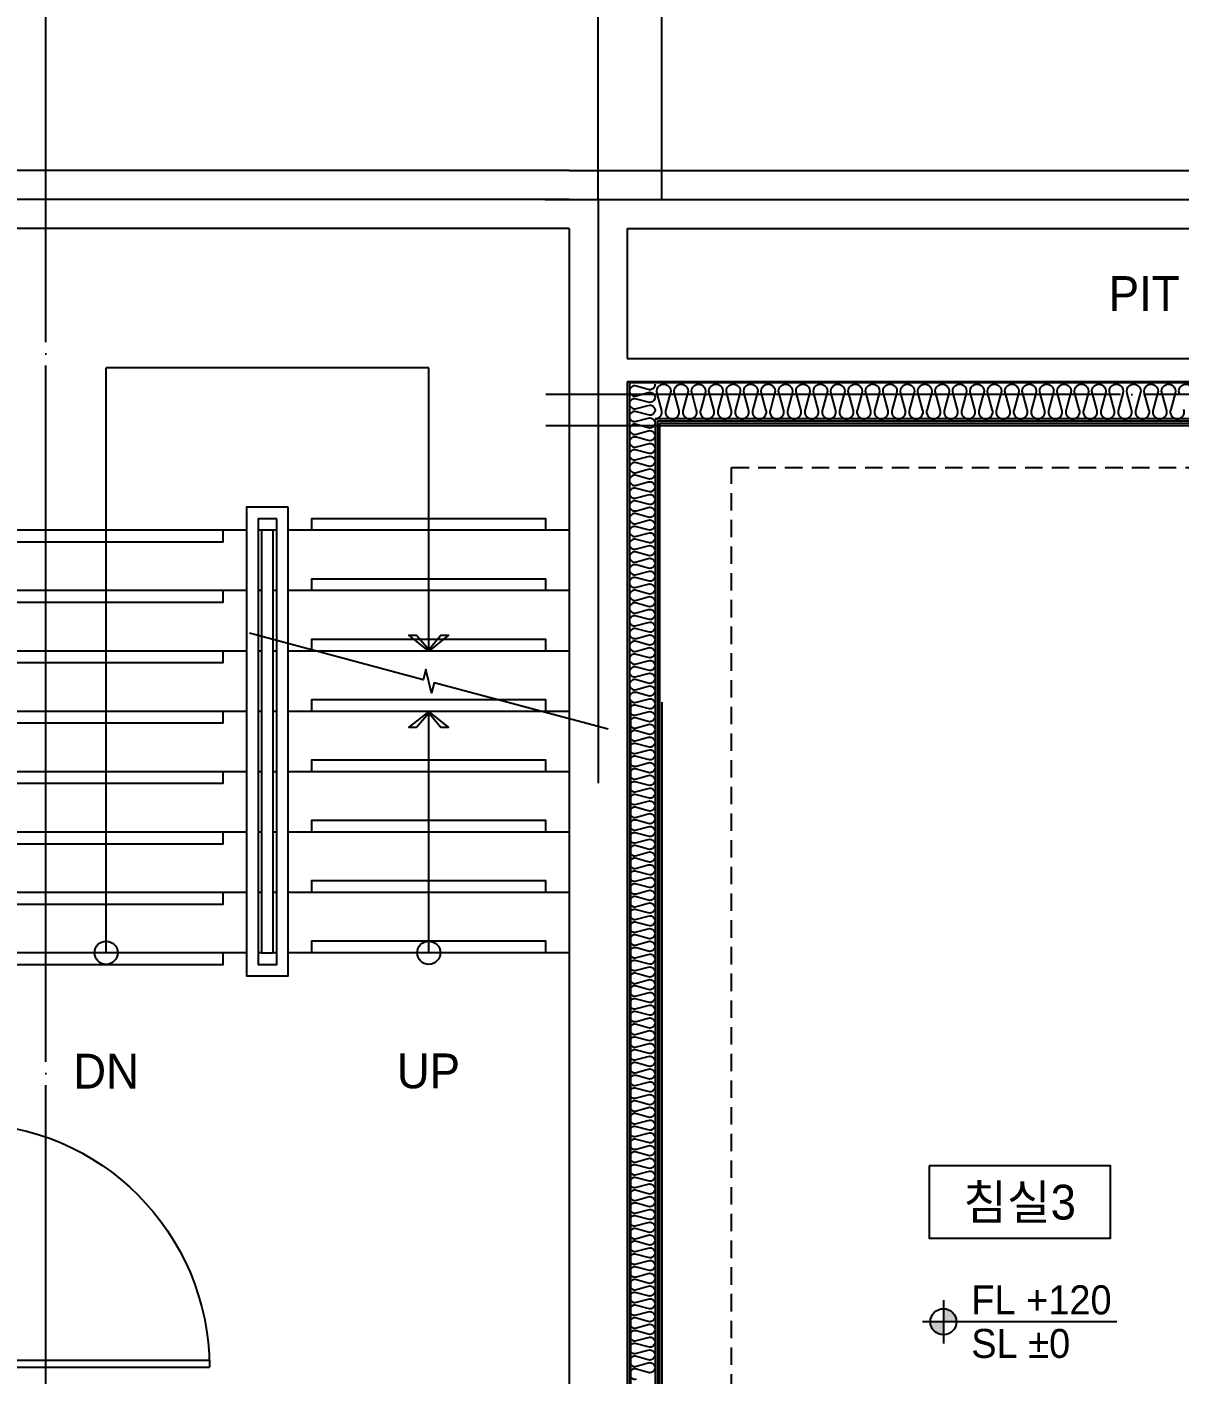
# Model space of a CAD drawing. Header units: millimetres. Extents: x -24416 to 92204, y -190080 to 23760.
# Drawn here: x 21913 to 26877, y -83128 to -77325 of the extents above; entities that cross this region are included whole.
import ezdxf
from ezdxf.enums import TextEntityAlignment as Align
from ezdxf.xclip import XClip

# ---------------------------------------------------------------- set-up
doc = ezdxf.new("R2010")
doc.units = ezdxf.units.MM
doc.header["$LTSCALE"] = 50
doc.header["$XCLIPFRAME"] = 0
for name, pattern in [('AUDIT_D_220706163347-0', [0]), ('CEN', [62, 60, -1, 0, -1]), ('HID', [2.3, 1.5, -0.8])]:
    doc.linetypes.add(name, pattern=pattern)
for name, color, linetype in [('A-레벨', 7, 'AUDIT_D_220706163347-0'), ('A-창호부호', 4, 'Continuous'), ('CEN_CON', 1, 'CEN'), ('CEN_WALL', 12, 'CEN'), ('CONC', 2, 'Continuous'), ('dan1', 7, 'HID'), ('DOOR', 4, 'Continuous'), ('INS', 8, 'Continuous'), ('ROM', 7, 'AUDIT_D_220706163347-0'), ('STAIR', 4, 'Continuous'), ('WAL_DRY', 7, 'Continuous'), ('논슬립', 251, 'Continuous'), ('실명', 3, 'AUDIT_D_220706163347-0'), ('실명박스', 7, 'AUDIT_D_220706163347-0')]:
    doc.layers.add(name, color=color, linetype=linetype)
for name, color, linetype, plot in [('AA-XXXX-MC', 153, 'AUDIT_D_220706163347-0', False), ('Def-PrintX', 147, 'Continuous', False), ('MC', 135, 'Continuous', False)]:
    doc.layers.add(name, color=color, linetype=linetype, plot=plot)
doc.styles.add('HAUD01', font='Dotum.ttf')
doc.styles.get("Standard").update_dxf_attribs({"font": 'txt', "bigfont": 'whgtxt.shx'})

# ---------------------------------------------------------------- blocks, each defined once
blk = doc.blocks.new('FSD 계단문 1100')
at = {"layer": 'DOOR'}
for p, q in [((25, 100), (25, 1150)), ((0, 100), (0, 0)), ((25, 100), (0, 100)), ((0, 0), (0, 100)), ((55, 100), (25, 100)), ((25, 70), (25, 100)), ((45, 70), (25, 70)), ((45, 30), (45, 70)), ((1075, 70), (1055, 70)), ((1055, 70), (1055, 30)), ((1100, 100), (1075, 100)), ((1075, 100), (1075, 70)), ((1100, 0), (1100, 100)), ((0, 0), (25, 0)), ((45, 30), (25, 0)), ((1055, 30), (1075, 0)), ((1075, 0), (1100, 0))]:
    blk.add_line(p, q, dxfattribs=at)
at = {"layer": 'DOOR', "color": 8}
for p, q in [((1055, 70), (45, 70)), ((1075, 100), (55, 100))]:
    blk.add_line(p, q, dxfattribs=at)
at = {"layer": 'DOOR'}
blk.add_lwpolyline([(55, 100), (55, 1150), (25, 1150)], dxfattribs=at)
at = {"layer": 'DOOR', "color": 8}
blk.add_arc((23.3, 98.3), 1051.7, 0.09318, 89.90682, dxfattribs=at)
at = {"layer": 'Def-PrintX'}
blk.add_text('FSD 계단문 1100', height=30, dxfattribs=at).set_placement((560, 43.8), align=Align.MIDDLE)
blk = doc.blocks.new('STA-1')
at = {"layer": 'STAIR'}
for p, q in [((-3120, -1210), (-3120, 0)), ((-2860, -1210), (-2860, 0)), ((-2600, -1210), (-2600, 0)), ((-2340, -1210), (-2340, 0)), ((-2080, -1210), (-2080, 0)), ((-1820, -1210), (-1820, 0)), ((-1560, -1210), (-1560, 0)), ((-1300, -1210), (-1300, 0)), ((-3120, -605), (-600, -605)), ((-600, -1995), (-600, -605)), ((-3120, -1275), (-3120, -1260)), ((-3120, -1275), (-3120, -1260)), ((-2860, -1275), (-2860, -1260)), ((-2600, -1275), (-2600, -1260)), ((-2340, -1275), (-2340, -1260)), ((-2080, -1275), (-2080, -1260)), ((-1820, -1275), (-1820, -1260)), ((-1560, -1275), (-1560, -1260)), ((-1300, -1275), (-1300, -1260)), ((-3120, -1340), (-3120, -1325)), ((-3120, -1340), (-3120, -1325)), ((-2860, -1340), (-2860, -1325)), ((-2600, -1340), (-2600, -1325)), ((-2340, -1340), (-2340, -1325)), ((-2080, -1340), (-2080, -1325)), ((-1820, -1340), (-1820, -1325)), ((-1560, -1340), (-1560, -1325)), ((-1300, -1340), (-1300, -1325)), ((-3120, -2600), (-3120, -1390)), ((-2860, -2600), (-2860, -1390)), ((-2600, -2600), (-2600, -1390)), ((-2340, -2600), (-2340, -1390)), ((-2080, -2600), (-2080, -1390)), ((-1820, -2600), (-1820, -1390)), ((-1560, -2600), (-1560, -1390)), ((-1300, -2600), (-1300, -1390)), ((-3120, -1995), (-2080, -1995)), ((-1820, -1995), (-600, -1995))]:
    blk.add_line(p, q, dxfattribs=at)
for points in [[(-1200, -1390), (-1200, -1210), (-3220, -1210), (-3220, -1390)], [(-1250, -1340), (-1250, -1260), (-3170, -1260), (-3170, -1340)], [(-1300, -1325), (-1300, -1275), (-3120, -1275), (-3120, -1325)], [(-2080, -1995), (-2148, -1909.7), (-2148, -1942.1), (-2086.5, -1995), (-2148, -2047.9), (-2148, -2080.3)], [(-1820, -1995), (-1752, -1909.7), (-1752, -1942.1), (-1813.5, -1995), (-1752, -2047.9), (-1752, -2080.3)]]:
    blk.add_lwpolyline(points, close=True, dxfattribs=at)
blk.add_lwpolyline([(-2157.1, -2767.7), (-1956.5, -2019.1), (-1999.9, -2007.5), (-1900.1, -1982.5), (-1943.5, -1970.9), (-1742.9, -1222.3)], dxfattribs=at)
for centre in [(-3120, -605), (-3120, -1995)]:
    blk.add_circle(centre, 50, dxfattribs=at)
at = {"layer": '논슬립'}
for points in [[(-3120, -100), (-3170, -100), (-3170, -1110), (-3120, -1110)], [(-2860, -100), (-2910, -100), (-2910, -1110), (-2860, -1110)], [(-2600, -100), (-2650, -100), (-2650, -1110), (-2600, -1110)], [(-2340, -100), (-2390, -100), (-2390, -1110), (-2340, -1110)], [(-2080, -100), (-2130, -100), (-2130, -1110), (-2080, -1110)], [(-1820, -100), (-1870, -100), (-1870, -1110), (-1820, -1110)], [(-1560, -100), (-1610, -100), (-1610, -1110), (-1560, -1110)], [(-1300, -100), (-1350, -100), (-1350, -1110), (-1300, -1110)], [(-3120, -2500), (-3070, -2500), (-3070, -1490), (-3120, -1490)], [(-2860, -2500), (-2810, -2500), (-2810, -1490), (-2860, -1490)], [(-2600, -2500), (-2550, -2500), (-2550, -1490), (-2600, -1490)], [(-2340, -2500), (-2290, -2500), (-2290, -1490), (-2340, -1490)], [(-2080, -2500), (-2030, -2500), (-2030, -1490), (-2080, -1490)], [(-1820, -2500), (-1770, -2500), (-1770, -1490), (-1820, -1490)], [(-1560, -2500), (-1510, -2500), (-1510, -1490), (-1560, -1490)], [(-1300, -2500), (-1250, -2500), (-1250, -1490), (-1300, -1490)]]:
    blk.add_lwpolyline(points, dxfattribs=at)
blk = doc.blocks.new('CO-102-28F', base_point=(243441.5, -43595.4))
at = {"layer": 'CEN_CON'}
blk.add_line((279611.5, -38460.4), (276611.5, -38460.4), dxfattribs=at)
at = {"layer": 'CONC', "linetype": 'ByBlock'}
for p, q in [((279611.5, -38335.4), (276811.5, -38335.4)), ((279611.5, -38585.4), (277011.5, -38585.4))]:
    blk.add_line(p, q, dxfattribs=at)
at = {"rotation": 90}
blk.add_blockref('STA-1', (277011.5, -38585.4), dxfattribs=at)
at = {"layer": 'DOOR', "xscale": -1, "rotation": 270}
blk.add_blockref('FSD 계단문 1100', (276911.5, -43515.4), dxfattribs=at)
blk = doc.blocks.new('U-121B(기본)1', base_point=(-58206.9, -129495.9))
at = {"layer": 'CEN_CON'}
for p, q in [((-66590.8, -114340.9), (-57915.8, -114340.9)), ((-66361.9, -114340.9), (-66361.9, -116855.9)), ((-66221.9, -116505.9), (-66221.9, -121705.9))]:
    blk.add_line(p, q, dxfattribs=at)
at = {"layer": 'CEN_WALL'}
blk.add_line((-57911.9, -115180.9), (-66586.9, -115180.9), dxfattribs=at)
at = {"layer": 'CONC', "linetype": 'ByBlock'}
blk.add_line((-66486.9, -114215.9), (-61581.9, -114215.9), dxfattribs=at)
at = {"layer": 'CONC'}
for p, q in [((-66486.9, -114465.9), (-66486.9, -121255.9)), ((-66236.9, -114465.9), (-66236.9, -115025.9)), ((-66236.9, -114465.9), (-61781.9, -114465.9)), ((-66236.9, -115025.9), (-61781.9, -115025.9)), ((-61781.9, -115125.9), (-66236.9, -115125.9)), ((-66236.9, -115125.9), (-66236.9, -121505.9))]:
    blk.add_line(p, q, dxfattribs=at)
at = {"layer": 'dan1'}
blk.add_lwpolyline([(-65786.9, -121430.9), (-65786.9, -115495.9), (-63546.9, -115495.9), (-63546.9, -120585.9)], dxfattribs=at)
at = {"layer": 'INS'}
for p, q in [((-66226.9, -115130.9), (-66226.9, -121515.9)), ((-63101.9, -115130.9), (-66226.9, -115130.9)), ((-66116.9, -115285.9), (-66116.9, -121625.9)), ((-63256.9, -115285.9), (-66116.9, -115285.9))]:
    blk.add_line(p, q, dxfattribs=at)
for points in [[(-66117.1, -115135.9, -0.561806), (-66146.7, -115158.9), (-66197.1, -115145.3, 0.524856), (-66226.9, -115165.9, 0.524856), (-66197.1, -115186.4), (-66146.7, -115172.8, -1.449198), (-66146.7, -115213.9), (-66197.1, -115200.3, 0.524856), (-66226.9, -115220.9, 0.524856), (-66197.1, -115241.4), (-66146.7, -115227.8, -1.449198), (-66146.7, -115268.9), (-66197.1, -115255.3, 0.524856), (-66226.9, -115275.9, 0.524856), (-66197.1, -115296.4), (-66146.7, -115282.8, -1.449198), (-66146.7, -115323.9), (-66197.1, -115310.3, 0.524856), (-66226.9, -115330.9, 0.524856), (-66197.1, -115351.4), (-66146.7, -115337.8, -1.449198), (-66146.7, -115378.9), (-66197.1, -115365.3, 0.524856), (-66226.9, -115385.9, 0.524856), (-66197.1, -115406.4), (-66146.7, -115392.8, -1.449198), (-66146.7, -115433.9), (-66197.1, -115420.3, 0.524856), (-66226.9, -115440.9, 0.524856), (-66197.1, -115461.4), (-66146.7, -115447.8, -1.449198), (-66146.7, -115488.9), (-66197.1, -115475.3, 0.524856), (-66226.9, -115495.9, 0.524856), (-66197.1, -115516.4), (-66146.7, -115502.8, -1.449198), (-66146.7, -115543.9), (-66197.1, -115530.3, 0.524856), (-66226.9, -115550.9, 0.524856), (-66197.1, -115571.4), (-66146.7, -115557.8, -1.449198), (-66146.7, -115598.9), (-66197.1, -115585.3, 0.524856), (-66226.9, -115605.9, 0.524856), (-66197.1, -115626.4), (-66146.7, -115612.8, -1.449198), (-66146.7, -115653.9), (-66197.1, -115640.3, 0.524856), (-66226.9, -115660.9, 0.524856), (-66197.1, -115681.4), (-66146.7, -115667.8, -1.449198), (-66146.7, -115708.9), (-66197.1, -115695.3, 0.524856), (-66226.9, -115715.9, 0.524856), (-66197.1, -115736.4), (-66146.7, -115722.8, -1.449198), (-66146.7, -115763.9), (-66197.1, -115750.3, 0.524856), (-66226.9, -115770.9, 0.524856), (-66197.1, -115791.4), (-66146.7, -115777.8, -1.449198), (-66146.7, -115818.9), (-66197.1, -115805.3, 0.524856), (-66226.9, -115825.9, 0.524856), (-66197.1, -115846.4), (-66146.7, -115832.8, -1.449198), (-66146.7, -115873.9), (-66197.1, -115860.3, 0.524856), (-66226.9, -115880.9, 0.524856), (-66197.1, -115901.4), (-66146.7, -115887.8, -1.449198), (-66146.7, -115928.9), (-66197.1, -115915.3, 0.524856), (-66226.9, -115935.9, 0.524856), (-66197.1, -115956.4), (-66146.7, -115942.8, -1.449198), (-66146.7, -115983.9), (-66197.1, -115970.3, 0.524856), (-66226.9, -115990.9, 0.524856), (-66197.1, -116011.4), (-66146.7, -115997.8, -1.449198), (-66146.7, -116038.9), (-66197.1, -116025.3, 0.524856), (-66226.9, -116045.9, 0.524856), (-66197.1, -116066.4), (-66146.7, -116052.8, -1.449198), (-66146.7, -116093.9), (-66197.1, -116080.3, 0.524856), (-66226.9, -116100.9, 0.524856), (-66197.1, -116121.4), (-66146.7, -116107.8, -1.449198), (-66146.7, -116148.9), (-66197.1, -116135.3, 0.524856), (-66226.9, -116155.9, 0.524856), (-66197.1, -116176.4), (-66146.7, -116162.8, -1.449198), (-66146.7, -116203.9), (-66197.1, -116190.3, 0.524856), (-66226.9, -116210.9, 0.524856), (-66197.1, -116231.4), (-66146.7, -116217.8, -1.449198), (-66146.7, -116258.9), (-66197.1, -116245.3, 0.524856), (-66226.9, -116265.9, 0.524856), (-66197.1, -116286.4), (-66146.7, -116272.8, -1.449198), (-66146.7, -116313.9), (-66197.1, -116300.3, 0.524856), (-66226.9, -116320.9, 0.524856), (-66197.1, -116341.4), (-66146.7, -116327.8, -1.449198), (-66146.7, -116368.9), (-66197.1, -116355.3, 0.524856), (-66226.9, -116375.9, 0.524856), (-66197.1, -116396.4), (-66146.7, -116382.8, -1.449198), (-66146.7, -116423.9), (-66197.1, -116410.3, 0.524856), (-66226.9, -116430.9, 0.524856), (-66197.1, -116451.4), (-66146.7, -116437.8, -1.449198), (-66146.7, -116478.9), (-66197.1, -116465.3, 0.524856), (-66226.9, -116485.9, 0.524856), (-66197.1, -116506.4), (-66146.7, -116492.8, -1.449198), (-66146.7, -116533.9), (-66197.1, -116520.3, 0.524856), (-66226.9, -116540.9, 0.524856), (-66197.1, -116561.4), (-66146.7, -116547.8, -1.449198), (-66146.7, -116588.9), (-66197.1, -116575.3, 0.524856), (-66226.9, -116595.9, 0.524856), (-66197.1, -116616.4), (-66146.7, -116602.8, -1.449198), (-66146.7, -116643.9), (-66197.1, -116630.3, 0.524856), (-66226.9, -116650.9, 0.524856), (-66197.1, -116671.4), (-66146.7, -116657.8, -1.449198), (-66146.7, -116698.9), (-66197.1, -116685.3, 0.524856), (-66226.9, -116705.9, 0.524856), (-66197.1, -116726.4), (-66146.7, -116712.8, -1.449198), (-66146.7, -116753.9), (-66197.1, -116740.3, 0.524856), (-66226.9, -116760.9, 0.524856), (-66197.1, -116781.4), (-66146.7, -116767.8, -1.449198), (-66146.7, -116808.9), (-66197.1, -116795.3, 0.524856), (-66226.9, -116815.9, 0.524856), (-66197.1, -116836.4), (-66146.7, -116822.8, -1.449198), (-66146.7, -116863.9), (-66197.1, -116850.3, 0.524856), (-66226.9, -116870.9, 0.524856), (-66197.1, -116891.4), (-66146.7, -116877.8, -1.449198), (-66146.7, -116918.9), (-66197.1, -116905.3, 0.524856), (-66226.9, -116925.9, 0.524856), (-66197.1, -116946.4), (-66146.7, -116932.8, -1.449198), (-66146.7, -116973.9), (-66197.1, -116960.3, 0.524856), (-66226.9, -116980.9, 0.524856), (-66197.1, -117001.4), (-66146.7, -116987.8, -1.449198), (-66146.7, -117028.9), (-66197.1, -117015.3, 0.524856), (-66226.9, -117035.9, 0.524856), (-66197.1, -117056.4), (-66146.7, -117042.8, -1.449198), (-66146.7, -117083.9), (-66197.1, -117070.3, 0.524856), (-66226.9, -117090.9, 0.524856), (-66197.1, -117111.4), (-66146.7, -117097.8, -1.449198), (-66146.7, -117138.9), (-66197.1, -117125.3, 0.524856), (-66226.9, -117145.9, 0.524856), (-66197.1, -117166.4), (-66146.7, -117152.8, -1.449198), (-66146.7, -117193.9), (-66197.1, -117180.3, 0.524856), (-66226.9, -117200.9, 0.524856), (-66197.1, -117221.4), (-66146.7, -117207.8, -1.449198), (-66146.7, -117248.9), (-66197.1, -117235.3, 0.524856), (-66226.9, -117255.9, 0.524856), (-66197.1, -117276.4), (-66146.7, -117262.8, -1.449198), (-66146.7, -117303.9), (-66197.1, -117290.3, 0.524856), (-66226.9, -117310.9, 0.524856), (-66197.1, -117331.4), (-66146.7, -117317.8, -1.449198), (-66146.7, -117358.9), (-66197.1, -117345.3, 0.524856), (-66226.9, -117365.9, 0.524856), (-66197.1, -117386.4), (-66146.7, -117372.8, -1.449198), (-66146.7, -117413.9), (-66197.1, -117400.3, 0.524856), (-66226.9, -117420.9, 0.524856), (-66197.1, -117441.4), (-66146.7, -117427.8, -1.449198), (-66146.7, -117468.9), (-66197.1, -117455.3, 0.524856), (-66226.9, -117475.9, 0.524856), (-66197.1, -117496.4), (-66146.7, -117482.8, -1.449198), (-66146.7, -117523.9), (-66197.1, -117510.3, 0.524856), (-66226.9, -117530.9, 0.524856), (-66197.1, -117551.4), (-66146.7, -117537.8, -1.449198), (-66146.7, -117578.9), (-66197.1, -117565.3, 0.524856), (-66226.9, -117585.9, 0.524856), (-66197.1, -117606.4), (-66146.7, -117592.8, -1.449198), (-66146.7, -117633.9), (-66197.1, -117620.3, 0.524856), (-66226.9, -117640.9, 0.524856), (-66197.1, -117661.4), (-66146.7, -117647.8, -1.449198), (-66146.7, -117688.9), (-66197.1, -117675.3, 0.524856), (-66226.9, -117695.9, 0.524856), (-66197.1, -117716.4), (-66146.7, -117702.8, -1.449198), (-66146.7, -117743.9), (-66197.1, -117730.3, 0.524856), (-66226.9, -117750.9, 0.524856), (-66197.1, -117771.4), (-66146.7, -117757.8, -1.449198), (-66146.7, -117798.9), (-66197.1, -117785.3, 0.524856), (-66226.9, -117805.9, 0.524856), (-66197.1, -117826.4), (-66146.7, -117812.8, -1.449198), (-66146.7, -117853.9), (-66197.1, -117840.3, 0.524856), (-66226.9, -117860.9, 0.524856), (-66197.1, -117881.4), (-66146.7, -117867.8, -1.449198), (-66146.7, -117908.9), (-66197.1, -117895.3, 0.524856), (-66226.9, -117915.9, 0.524856), (-66197.1, -117936.4), (-66146.7, -117922.8, -1.449198), (-66146.7, -117963.9), (-66197.1, -117950.3, 0.524856), (-66226.9, -117970.9, 0.524856), (-66197.1, -117991.4), (-66146.7, -117977.8, -1.449198), (-66146.7, -118018.9), (-66197.1, -118005.3, 0.524856), (-66226.9, -118025.9, 0.524856), (-66197.1, -118046.4), (-66146.7, -118032.8, -1.449198), (-66146.7, -118073.9), (-66197.1, -118060.3, 0.524856), (-66226.9, -118080.9, 0.524856), (-66197.1, -118101.4), (-66146.7, -118087.8, -1.449198), (-66146.7, -118128.9), (-66197.1, -118115.3, 0.524856), (-66226.9, -118135.9, 0.524856), (-66197.1, -118156.4), (-66146.7, -118142.8, -1.449198), (-66146.7, -118183.9), (-66197.1, -118170.3, 0.524856), (-66226.9, -118190.9, 0.524856), (-66197.1, -118211.4), (-66146.7, -118197.8, -1.449198), (-66146.7, -118238.9), (-66197.1, -118225.3, 0.524856), (-66226.9, -118245.9, 0.524856), (-66197.1, -118266.4), (-66146.7, -118252.8, -1.449198), (-66146.7, -118293.9), (-66197.1, -118280.3, 0.524856), (-66226.9, -118300.9, 0.524856), (-66197.1, -118321.4), (-66146.7, -118307.8, -1.449198), (-66146.7, -118348.9), (-66197.1, -118335.3, 0.524856), (-66226.9, -118355.9, 0.524856), (-66197.1, -118376.4), (-66146.7, -118362.8, -1.449198), (-66146.7, -118403.9), (-66197.1, -118390.3, 0.524856), (-66226.9, -118410.9, 0.524856), (-66197.1, -118431.4), (-66146.7, -118417.8, -1.449198), (-66146.7, -118458.9), (-66197.1, -118445.3, 0.524856), (-66226.9, -118465.9, 0.524856), (-66197.1, -118486.4), (-66146.7, -118472.8, -1.449198), (-66146.7, -118513.9), (-66197.1, -118500.3, 0.524856), (-66226.9, -118520.9, 0.524856), (-66197.1, -118541.4), (-66146.7, -118527.8, -1.449198), (-66146.7, -118568.9), (-66197.1, -118555.3, 0.524856), (-66226.9, -118575.9, 0.524856), (-66197.1, -118596.4), (-66146.7, -118582.8, -1.449198), (-66146.7, -118623.9), (-66197.1, -118610.3, 0.524856), (-66226.9, -118630.9, 0.524856), (-66197.1, -118651.4), (-66146.7, -118637.8, -1.449198), (-66146.7, -118678.9), (-66197.1, -118665.3, 0.524856), (-66226.9, -118685.9, 0.524856), (-66197.1, -118706.4), (-66146.7, -118692.8, -1.449198), (-66146.7, -118733.9), (-66197.1, -118720.3, 0.524856), (-66226.9, -118740.9, 0.524856), (-66197.1, -118761.4), (-66146.7, -118747.8, -1.449198), (-66146.7, -118788.9), (-66197.1, -118775.3, 0.524856), (-66226.9, -118795.9, 0.524856), (-66197.1, -118816.4), (-66146.7, -118802.8, -1.449198), (-66146.7, -118843.9), (-66197.1, -118830.3, 0.524856), (-66226.9, -118850.9, 0.524856), (-66197.1, -118871.4), (-66146.7, -118857.8, -1.449198), (-66146.7, -118898.9), (-66197.1, -118885.3, 0.524856), (-66226.9, -118905.9, 0.524856), (-66197.1, -118926.4), (-66146.7, -118912.8, -1.449198), (-66146.7, -118953.9), (-66197.1, -118940.3, 0.524856), (-66226.9, -118960.9, 0.524856), (-66197.1, -118981.4), (-66146.7, -118967.8, -1.449198), (-66146.7, -119008.9), (-66197.1, -118995.3, 0.524856), (-66226.9, -119015.9, 0.524856), (-66197.1, -119036.4), (-66146.7, -119022.8, -1.449198), (-66146.7, -119063.9), (-66197.1, -119050.3, 0.524856), (-66226.9, -119070.9, 0.524856), (-66197.1, -119091.4), (-66146.7, -119077.8, -1.449198), (-66146.7, -119118.9), (-66197.1, -119105.3, 0.524856), (-66226.9, -119125.9, 0.524856), (-66197.1, -119146.4), (-66146.7, -119132.8, -1.449198), (-66146.7, -119173.9), (-66197.1, -119160.3, 0.524856), (-66226.9, -119180.9, 0.524856), (-66197.1, -119201.4), (-66146.7, -119187.8, -1.449198), (-66146.7, -119228.9), (-66197.1, -119215.3, 0.524856), (-66226.9, -119235.9, 0.524856), (-66197.1, -119256.4), (-66146.7, -119242.8, -1.449198), (-66146.7, -119283.9), (-66197.1, -119270.3, 0.524856), (-66226.9, -119290.9, 0.524856), (-66197.1, -119311.4), (-66146.7, -119297.8, -1.449198), (-66146.7, -119338.9), (-66197.1, -119325.3, 0.524856), (-66226.9, -119345.9, 0.524856), (-66197.1, -119366.4), (-66146.7, -119352.8, -1.449198), (-66146.7, -119393.9), (-66197.1, -119380.3, 0.524856), (-66226.9, -119400.9, 0.524856), (-66197.1, -119421.4)], [(-66116.9, -115285.9, 0.524856), (-66088.9, -115245.2), (-66107.5, -115176.5, -1.449198), (-66051.4, -115176.5), (-66070, -115245.2, 0.524856), (-66041.9, -115285.9, 0.524856), (-66013.9, -115245.2), (-66032.5, -115176.5, -1.449198), (-65976.4, -115176.5), (-65995, -115245.2, 0.524856), (-65966.9, -115285.9, 0.524856), (-65938.9, -115245.2), (-65957.5, -115176.5, -1.449198), (-65901.4, -115176.5), (-65920, -115245.2, 0.524856), (-65891.9, -115285.9, 0.524856), (-65863.9, -115245.2), (-65882.5, -115176.5, -1.449198), (-65826.4, -115176.5), (-65845, -115245.2, 0.524856), (-65816.9, -115285.9, 0.524856), (-65788.9, -115245.2), (-65807.5, -115176.5, -1.449198), (-65751.4, -115176.5), (-65770, -115245.2, 0.524856), (-65741.9, -115285.9, 0.524856), (-65713.9, -115245.2), (-65732.5, -115176.5, -1.449198), (-65676.4, -115176.5), (-65695, -115245.2, 0.524856), (-65666.9, -115285.9, 0.524856), (-65638.9, -115245.2), (-65657.5, -115176.5, -1.449198), (-65601.4, -115176.5), (-65620, -115245.2, 0.524856), (-65591.9, -115285.9, 0.524856), (-65563.9, -115245.2), (-65582.5, -115176.5, -1.449198), (-65526.4, -115176.5), (-65545, -115245.2, 0.524856), (-65516.9, -115285.9, 0.524856), (-65488.9, -115245.2), (-65507.5, -115176.5, -1.449198), (-65451.4, -115176.5), (-65470, -115245.2, 0.524856), (-65441.9, -115285.9, 0.524856), (-65413.9, -115245.2), (-65432.5, -115176.5, -1.449198), (-65376.4, -115176.5), (-65395, -115245.2, 0.524856), (-65366.9, -115285.9, 0.524856), (-65338.9, -115245.2), (-65357.5, -115176.5, -1.449198), (-65301.4, -115176.5), (-65320, -115245.2, 0.524856), (-65291.9, -115285.9, 0.524856), (-65263.9, -115245.2), (-65282.5, -115176.5, -1.449198), (-65226.4, -115176.5), (-65245, -115245.2, 0.524856), (-65216.9, -115285.9, 0.524856), (-65188.9, -115245.2), (-65207.5, -115176.5, -1.449198), (-65151.4, -115176.5), (-65170, -115245.2, 0.524856), (-65141.9, -115285.9, 0.524856), (-65113.9, -115245.2), (-65132.5, -115176.5, -1.449198), (-65076.4, -115176.5), (-65095, -115245.2, 0.524856), (-65066.9, -115285.9, 0.524856), (-65038.9, -115245.2), (-65057.5, -115176.5, -1.449198), (-65001.4, -115176.5), (-65020, -115245.2, 0.524856), (-64991.9, -115285.9, 0.524856), (-64963.9, -115245.2), (-64982.5, -115176.5, -1.449198), (-64926.4, -115176.5), (-64945, -115245.2, 0.524856), (-64916.9, -115285.9, 0.524856), (-64888.9, -115245.2), (-64907.5, -115176.5, -1.449198), (-64851.4, -115176.5), (-64870, -115245.2, 0.524856), (-64841.9, -115285.9, 0.524856), (-64813.9, -115245.2), (-64832.5, -115176.5, -1.449198), (-64776.4, -115176.5), (-64795, -115245.2, 0.524856), (-64766.9, -115285.9, 0.524856), (-64738.9, -115245.2), (-64757.5, -115176.5, -1.449198), (-64701.4, -115176.5), (-64720, -115245.2, 0.524856), (-64691.9, -115285.9, 0.524856), (-64663.9, -115245.2), (-64682.5, -115176.5, -1.449198), (-64626.4, -115176.5), (-64645, -115245.2, 0.524856), (-64616.9, -115285.9, 0.524856), (-64588.9, -115245.2), (-64607.5, -115176.5, -1.449198), (-64551.4, -115176.5), (-64570, -115245.2, 0.524856), (-64541.9, -115285.9, 0.524856), (-64513.9, -115245.2), (-64532.5, -115176.5, -1.449198), (-64476.4, -115176.5), (-64495, -115245.2, 0.524856), (-64466.9, -115285.9, 0.524856), (-64438.9, -115245.2), (-64457.5, -115176.5, -1.449198), (-64401.4, -115176.5), (-64420, -115245.2, 0.524856), (-64391.9, -115285.9, 0.524856), (-64363.9, -115245.2), (-64382.5, -115176.5, -1.449198), (-64326.4, -115176.5), (-64345, -115245.2, 0.524856), (-64316.9, -115285.9, 0.524856), (-64288.9, -115245.2), (-64307.5, -115176.5, -1.449198), (-64251.4, -115176.5), (-64270, -115245.2, 0.524856), (-64241.9, -115285.9, 0.524856), (-64213.9, -115245.2), (-64232.5, -115176.5, -1.449198), (-64176.4, -115176.5), (-64195, -115245.2, 0.524856), (-64166.9, -115285.9, 0.524856), (-64138.9, -115245.2), (-64157.5, -115176.5, -1.449198), (-64101.4, -115176.5), (-64120, -115245.2, 0.524856), (-64091.9, -115285.9, 0.524856), (-64063.9, -115245.2), (-64082.5, -115176.5, -1.449198), (-64026.4, -115176.5), (-64045, -115245.2, 0.524856), (-64016.9, -115285.9, 0.524856), (-63988.9, -115245.2), (-64007.5, -115176.5, -1.449198), (-63951.4, -115176.5), (-63970, -115245.2, 0.524856), (-63941.9, -115285.9, 0.524856), (-63913.9, -115245.2), (-63932.5, -115176.5, -1.449198), (-63876.4, -115176.5), (-63895, -115245.2, 0.524856), (-63866.9, -115285.9, 0.524856), (-63838.9, -115245.2)], [(-63857.5, -115176.5, -1.449198), (-63801.4, -115176.5)]]:
    blk.add_lwpolyline(points, format="xyb", dxfattribs=at)
at = {"layer": 'MC'}
for p, q in [((-57911.9, -115315.9), (-66586.9, -115315.9)), ((-66086.9, -116505.9), (-66086.9, -121705.9))]:
    blk.add_line(p, q, dxfattribs=at)
at = {"layer": 'WAL_DRY'}
for p, q in [((-66106.9, -115295.9), (-66106.9, -121430.9)), ((-63266.9, -115295.9), (-66106.9, -115295.9)), ((-66096.9, -115305.9), (-66096.9, -121430.9)), ((-63276.9, -115305.9), (-66096.9, -115305.9))]:
    blk.add_line(p, q, dxfattribs=at)
blk = doc.blocks.new('A$Cb33ca4a3')
at = {"layer": 'A-레벨'}
h = blk.add_hatch(color=256, dxfattribs=at)
h.paths.add_polyline_path([(25861.5, -106719.4), (25861.5, -106663.1), (25805.2, -106663.1, 0.414214)])
h.paths.add_polyline_path([(25861.5, -106606.9), (25861.5, -106663.1), (25917.7, -106663.1, 0.414214)])
for p, q in [((25861.5, -106569.4), (25861.5, -106756.9)), ((26608.6, -106663.1), (25771.5, -106663.1))]:
    blk.add_line(p, q, dxfattribs=at)
blk.add_circle((25861.5, -106663.1), 56.2, dxfattribs=at)
at = {"layer": 'A-레벨', "color": 4, "style": 'HAUD01'}
for s, p in [('FL +120', (25981.5, -106631.2)), ('SL %%P0', (25981.5, -106818.9))]:
    blk.add_text(s, height=125, dxfattribs=at).set_placement(p)

msp = doc.modelspace()

# ---------------------------------------------------------------- linework, layer by layer
at = {"layer": 'AA-XXXX-MC'}
msp.add_line((24648.9, -78068.4), (24648.9, -77003.4), dxfattribs=at)
at = {"layer": 'CEN_CON'}
for p, q in [((21993.9, -84883.4), (21993.9, -77003.4)), ((24373.9, -78068.4), (24373.9, -77003.4))]:
    msp.add_line(p, q, dxfattribs=at)
at = {"layer": '실명박스'}
msp.add_lwpolyline([(25800.2, -82230.6), (25800.2, -82543.1), (26581.8, -82543.1), (26581.8, -82230.6)], close=True, dxfattribs=at)

# ---------------------------------------------------------------- block references
ref = msp.add_blockref('CO-102-28F', (-11921.1, -83203.4))
XClip(ref).set_block_clipping_path([(261866.6864388323, -53915.4314148592), (288191.4609298514, -37395.4314165701)])
msp.add_blockref('U-121B(기본)1', (32528.9, -93223.4))
at = {"layer": 'A-창호부호'}
msp.add_blockref('A$Cb33ca4a3', (0, 23760), dxfattribs=at)

# ---------------------------------------------------------------- texts
at = {"layer": 'ROM', "color": 3, "style": 'HAUD01'}
for s, p in [('PIT', (26726.4, -78473.4)), ('DN', (22253.9, -81823.4)), ('UP', (23642.7, -81823.4))]:
    msp.add_text(s, height=150, dxfattribs=at).set_placement(p, align=Align.MIDDLE)
at = {"layer": '실명', "style": 'HAUD01'}
msp.add_text('침실3', height=150, dxfattribs=at).set_placement((26189.6, -82384.6), align=Align.MIDDLE)

doc.saveas('drawing.dxf')
